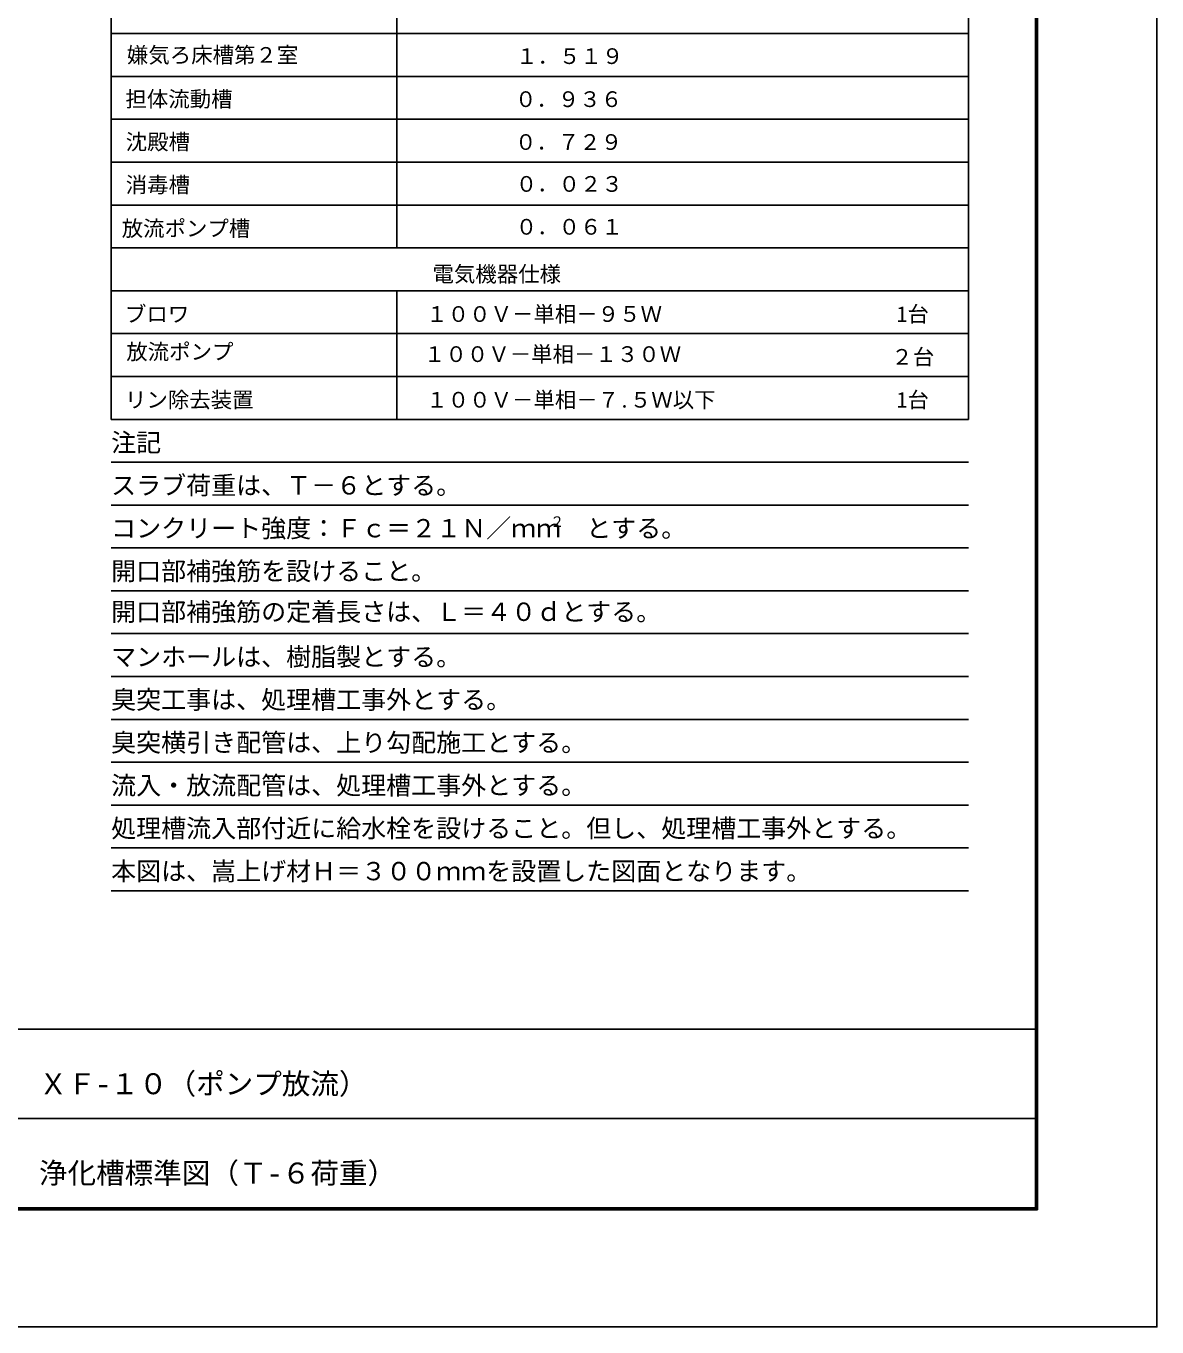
# Model space of a CAD drawing. Units: millimetres, scale not verified. Extents: x -23133 to 8910, y -6308 to 6308.
# Drawn here: x 4161 to 8910, y -6308 to -844 of the extents above; entities that cross this region are included whole.
import ezdxf
from ezdxf.enums import TextEntityAlignment as Align

# ---------------------------------------------------------------- set-up
doc = ezdxf.new("R2010")
doc.units = ezdxf.units.MM
doc.header["$LTSCALE"] = 30
for name, color, linetype, lineweight in [('0-A_水管', 3, 'Continuous', 25), ('1-3_2-0_KUTAI', 4, 'Continuous', 25), ('1-4_2-5_MOJI', 4, 'Continuous', 25), ('1-9_図面枠', 7, 'Continuous', 25), ('1-A_Axis_waku', 7, 'Continuous', 25)]:
    doc.layers.add(name, color=color, linetype=linetype, lineweight=lineweight)
doc.styles.add('ＭＳ ゴシック', font='')
doc.styles.get('ＭＳ ゴシック').set_extended_font_data('MS Gothic')

msp = doc.modelspace()

# ---------------------------------------------------------------- linework, layer by layer
at = {"layer": '0-A_水管'}
for p, q in [((8118.13, -2676.09), (4518.13, -2676.09)), ((8118.13, -2856.09), (4518.13, -2856.09)), ((8118.13, -3036.09), (4518.13, -3036.09)), ((8118.13, -3216.09), (4518.13, -3216.09)), ((8118.13, -3396.09), (4518.13, -3396.09)), ((8118.13, -3396.09), (4518.13, -3396.09)), ((8118.13, -3576.09), (4518.13, -3576.09)), ((8118.13, -3756.1), (4518.13, -3756.1)), ((8118.13, -3936.1), (4518.13, -3936.1)), ((8118.13, -4116.1), (4518.13, -4116.1)), ((8118.13, -4296.1), (4518.13, -4296.1)), ((8118.13, -4476.1), (4518.13, -4476.1))]:
    msp.add_line(p, q, dxfattribs=at)
at = {"layer": '1-3_2-0_KUTAI', "color": 3}
for p, q in [((4518.14, -2496.09), (4518.14, 1643.93)), ((8118.14, 1643.93), (8118.14, -2496.09)), ((5718.13, -696.09), (5718.13, -1776.08)), ((4518.13, -876.09), (8118.13, -876.09)), ((4518.13, -1056.09), (8118.13, -1056.09)), ((4518.13, -1236.08), (8118.13, -1236.08)), ((4518.13, -1416.08), (8118.13, -1416.08)), ((4518.13, -1596.08), (8118.13, -1596.08)), ((4518.13, -1776.08), (8118.13, -1776.08)), ((4518.13, -1776.08), (8118.13, -1776.08)), ((4518.13, -1956.08), (8118.13, -1956.08)), ((5718.13, -1956.08), (5718.13, -2496.09)), ((8118.13, -2316.09), (4518.13, -2316.09)), ((8118.13, -2496.09), (4518.13, -2496.09))]:
    msp.add_line(p, q, dxfattribs=at)
at = {"layer": '1-4_2-5_MOJI', "color": 3}
msp.add_line((4518.13, -2136.08), (8118.13, -2136.08), dxfattribs=at)
at = {"layer": '1-9_図面枠'}
msp.add_lwpolyline([(-8910, -6307.5), (-8910, 6307.5), (8910, 6307.5), (8910, -6307.5)], close=True, dxfattribs=at)
at = {"layer": '1-A_Axis_waku'}
for p, q in [((8400, -5806.5), (8400, 5761.5)), ((8400.6, -5807.1), (8400.6, 5762.1)), ((8401.2, -5807.7), (8401.2, 5762.7)), ((8401.8, -5808.3), (8401.8, 5763.3)), ((8402.4, -5808.9), (8402.4, 5763.9)), ((8403, -5809.5), (8403, 5764.5)), ((8403.6, -5810.1), (8403.6, 5765.1)), ((8404.2, -5810.7), (8404.2, 5765.7)), ((8404.8, -5811.3), (8404.8, 5766.3)), ((8405.4, -5811.9), (8405.4, 5766.9)), ((8406, -5812.5), (8406, 5767.5)), ((8406.6, -5813.1), (8406.6, 5768.1)), ((8407.2, -5813.7), (8407.2, 5768.7)), ((8407.8, -5814.3), (8407.8, 5769.3)), ((8408.4, -5814.9), (8408.4, 5769.9)), ((-7770, -5056.5), (8400, -5056.5)), ((239.99, -5431.5), (8399.99, -5431.5)), ((8408.4, -5814.9), (-7778.4, -5814.9)), ((8407.8, -5814.3), (-7777.8, -5814.3)), ((8407.2, -5813.7), (-7777.2, -5813.7)), ((8406.6, -5813.1), (-7776.6, -5813.1)), ((8406, -5812.5), (-7776, -5812.5)), ((8405.4, -5811.9), (-7775.4, -5811.9)), ((8404.8, -5811.3), (-7774.8, -5811.3)), ((8404.2, -5810.7), (-7774.2, -5810.7)), ((8403.6, -5810.1), (-7773.6, -5810.1)), ((8403, -5809.5), (-7773, -5809.5)), ((8402.4, -5808.9), (-7772.4, -5808.9)), ((8401.8, -5808.3), (-7771.8, -5808.3)), ((8401.2, -5807.7), (-7771.2, -5807.7)), ((8400.6, -5807.1), (-7770.6, -5807.1)), ((-7770, -5806.5), (8400, -5806.5))]:
    msp.add_line(p, q, dxfattribs=at)

# ---------------------------------------------------------------- texts
at = {"layer": '0-A_水管', "color": 4, "style": 'ＭＳ ゴシック'}
for s, height, p in [('注記', 76.98, (4518.13, -2654.89)), ('スラブ荷重は、Ｔ－６とする。', 76.98, (4518.13, -2834.89)), ('コンクリート強度：Ｆｃ＝２１Ｎ／ｍｍ\u3000とする。', 76.98, (4518.13, -3014.9)), ('２', 43.99, (6361.36, -2960.77)), ('開口部補強筋を設けること。', 76.98, (4518.13, -3194.9)), ('開口部補強筋の定着長さは、Ｌ＝４０ｄとする。', 76.98, (4518.13, -3365.69)), ('マンホールは、樹脂製とする。', 76.98, (4518.13, -3554.9)), ('臭突工事は、処理槽工事外とする。', 76.98, (4518.13, -3734.9)), ('臭突横引き配管は、上り勾配施工とする。', 76.98, (4518.13, -3914.9)), ('流入・放流配管は、処理槽工事外とする。', 76.98, (4518.13, -4094.9)), ('処理槽流入部付近に給水栓を設けること。但し、処理槽工事外とする。', 76.98, (4518.13, -4274.9)), ('本図は、嵩上げ材Ｈ＝３００ｍｍを設置した図面となります。', 76.98, (4518.13, -4454.91))]:
    msp.add_text(s, height=height, dxfattribs=at).set_placement(p, align=Align.BOTTOM_LEFT)
at = {"layer": '1-3_2-0_KUTAI', "style": 'ＭＳ ゴシック'}
for s, p in [('嫌気ろ床槽第２室', (4584.27, -1018.76)), ('１．５１９', (6219.07, -1023.69)), ('担体流動槽', (4578.13, -1203.69)), ('０．９３６', (6214.21, -1204.41)), ('沈殿槽', (4579.33, -1383.69)), ('０．７２９', (6214.21, -1384.41)), ('消毒槽', (4579.33, -1563.69)), ('０．０２３', (6216.98, -1560.35)), ('放流ポンプ槽', (4562.44, -1747.06)), ('０．０６１', (6216.97, -1740.35)), ('電気機器仕様', (5867.53, -1938.69)), ('ブロワ', (4576.33, -2106.68)), ('１００Ｖ－単相－９５Ｗ', (5841.43, -2106.68)), ('1台', (7817.23, -2106.68)), ('リン除去装置', (4576.33, -2466.69)), ('１００Ｖ－単相－７.５Ｗ以下', (5841.43, -2466.69)), ('1台', (7817.23, -2466.69))]:
    msp.add_text(s, height=65.98, dxfattribs=at).set_placement(p, align=Align.BOTTOM_LEFT)
at = {"layer": '1-4_2-5_MOJI', "style": 'ＭＳ ゴシック'}
for s, p in [('1台', (7817.23, -2106.68)), ('放流ポンプ', (4581.75, -2264.9)), ('１００Ｖ－単相－１３０Ｗ', (5831.83, -2275.08)), ('２台', (7794.73, -2286.68))]:
    msp.add_text(s, height=65.98, dxfattribs=at).set_placement(p, align=Align.BOTTOM_LEFT)
at = {"layer": '1-A_Axis_waku', "style": 'ＭＳ ゴシック'}
for s, p in [('ＸＦ-１０（ポンプ放流）', (4214.99, -5356.5)), ('浄化槽標準図（Ｔ-６荷重）', (4214.99, -5731.5))]:
    msp.add_text(s, height=87.98, dxfattribs=at).set_placement(p, align=Align.BOTTOM_LEFT)

doc.saveas('drawing.dxf')
